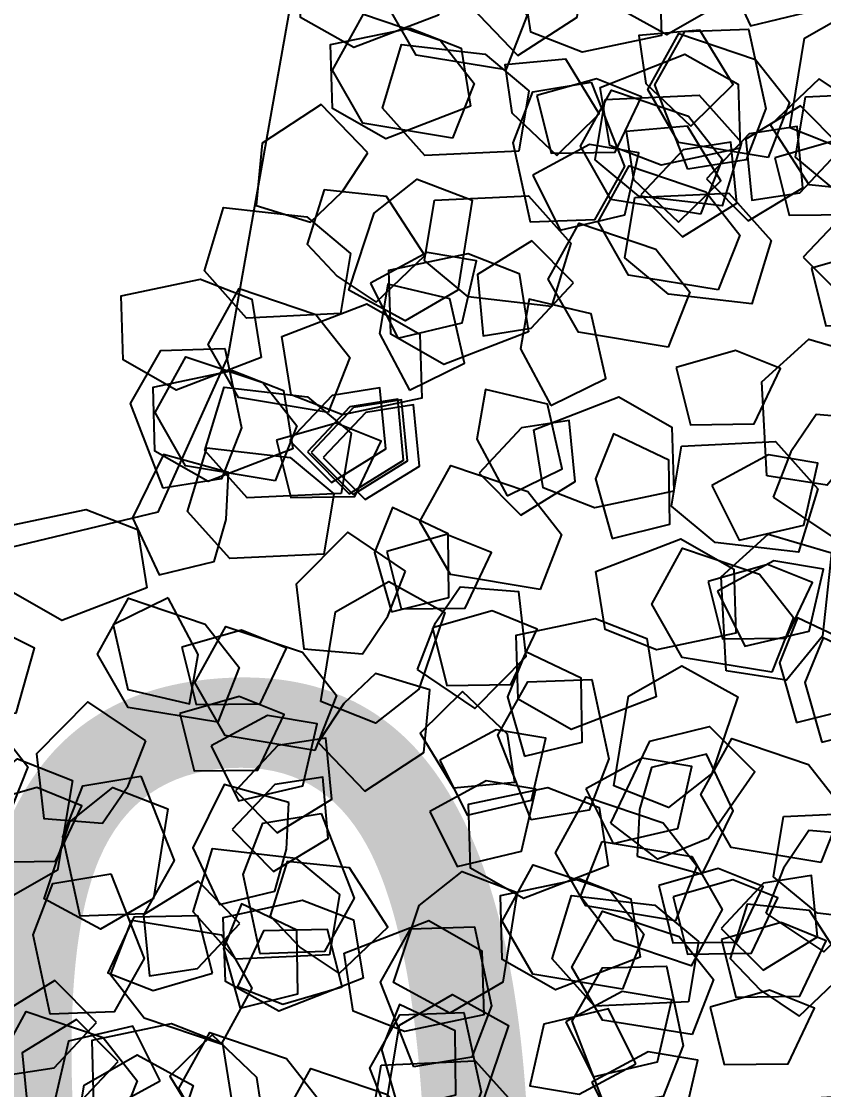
# Model space of a CAD drawing. Header units: metres. Extents: x 1851758 to 1852050, y 5187822 to 5188223.
# Drawn here: x 1851979.446 to 1851979.999, y 5187900.703 to 5187901.439 of the extents above; entities that cross this region are included whole.
import ezdxf

# ---------------------------------------------------------------- set-up
doc = ezdxf.new("R2010")
doc.units = ezdxf.units.M
doc.header["$LTSCALE"] = 2.5
doc.header["$PDMODE"] = 35
doc.header["$PDSIZE"] = 0.03
doc.layers.get('Defpoints').update_dxf_attribs({"linetype": 'CONTINUOUS'})
for name, color, linetype in [('PRO_DEMOL_VEG', 94, 'CONTINUOUS'), ('PRO_IMPLANTATION_MAISON_COT', 140, 'CONTINUOUS'), ('PRO_VOI_VEG', 81, 'CONTINUOUS')]:
    doc.layers.add(name, color=color, linetype=linetype)
doc.styles.add('Ecriture', font='NEWSGOTN.TTF')
doc.dimstyles.new('Voirie', dxfattribs={"dimtxt": 0.6, "dimasz": 0.6, "dimexe": 0.18, "dimexo": 0.0625, "dimgap": 0, "dimtad": 0, "dimzin": 0, "dimdsep": 46, "dimtxsty": 'Ecriture', "dimcen": 0.04, "dimclrd": 256, "dimclre": 256, "dimclrt": 256, "dimaunit": 2, "dimadec": 3, "dimazin": 0, "dimtfac": 1, "dimtofl": 0, "dimtmove": 0, "dimatfit": 0, "dimfxl": 0, "dimtolj": 1, "dimtzin": 0, "dimlwd": -1, "dimarcsym": 0})

# ---------------------------------------------------------------- blocks, each defined once
blk = doc.blocks.new('arbuste fleurs jaunes')
at = {"layer": 'PRO_VOI_VEG', "color": 76}
blk.add_lwpolyline([(0.778, 0.8825), (0.1965, 0.7192), (-0.0387, 0.7127), (-0.3001, 1.0327)], dxfattribs=at)
at = {"layer": 'PRO_VOI_VEG', "color": 67}
for points in [[(-0.3727, 0.7679), (-0.2813, 0.7839), (-0.2799, 0.881), (-0.3466, 0.9362), (-0.4075, 0.8868), (-0.3974, 0.8274)], [(-0.5135, 0.7153), (-0.5488, 0.8354), (-0.501, 0.905), (-0.413, 0.9002), (-0.3992, 0.7893), (-0.4325, 0.7214)], [(-0.5135, 0.7153), (-0.5488, 0.8354), (-0.501, 0.905), (-0.413, 0.9002), (-0.3992, 0.7893), (-0.4325, 0.7214)], [(-0.139, 0.6811), (-0.2304, 0.7667), (-0.2246, 0.8508), (-0.1463, 0.8915), (-0.0781, 0.803), (-0.0723, 0.7276)], [(0.2152, 0.6773), (0.1238, 0.7629), (0.1296, 0.847), (0.2079, 0.8876), (0.2761, 0.7991), (0.2819, 0.7237)], [(0.7465, 0.6623), (0.6552, 0.7479), (0.6609, 0.832), (0.7392, 0.8726), (0.8074, 0.7841), (0.8132, 0.7087)], [(0.121, 0.583), (0.0296, 0.6686), (0.0354, 0.7528), (0.1137, 0.7934), (0.1819, 0.7049), (0.1877, 0.6295)], [(0.0707, 0.586), (0.0355, 0.7062), (0.0832, 0.7757), (0.1712, 0.7709), (0.185, 0.6601), (0.1517, 0.5921)], [(0.6524, 0.5681), (0.561, 0.6536), (0.5668, 0.7378), (0.6451, 0.7784), (0.7132, 0.6899), (0.719, 0.6145)], [(0.6021, 0.571), (0.5668, 0.6912), (0.6145, 0.7607), (0.7026, 0.7559), (0.7164, 0.6451), (0.6831, 0.5771)], [(0.1872, 0.5611), (0.152, 0.6812), (0.1997, 0.7507), (0.2878, 0.746), (0.3015, 0.6351), (0.2682, 0.5672)], [(0.7186, 0.5461), (0.6833, 0.6662), (0.731, 0.7358), (0.8191, 0.731), (0.8329, 0.6201), (0.7996, 0.5522)], [(-0.2634, 0.5125), (-0.2987, 0.6326), (-0.251, 0.7022), (-0.1629, 0.6974), (-0.1491, 0.5866), (-0.1824, 0.5186)], [(0.3529, 0.5677), (0.4397, 0.5351), (0.4903, 0.618), (0.4608, 0.6994), (0.3833, 0.6879), (0.3619, 0.6315)], [(0.3529, 0.5677), (0.4397, 0.5351), (0.4903, 0.618), (0.4608, 0.6994), (0.3833, 0.6879), (0.3619, 0.6315)], [(0.1292, 0.592), (0.1021, 0.515), (0.1764, 0.4676), (0.2486, 0.5116), (0.2105, 0.5664)], [(-0.8377, 0.3916), (-0.8729, 0.5118), (-0.8252, 0.5813), (-0.7371, 0.5765), (-0.7233, 0.4657), (-0.7566, 0.3977)], [(0.8474, 0.5838), (0.9388, 0.4983), (0.933, 0.4141), (0.8547, 0.3735), (0.7865, 0.462), (0.7807, 0.5374)], [(0.1258, 0.5631), (0.0987, 0.4861), (0.173, 0.4387), (0.2452, 0.4827), (0.2072, 0.5376)], [(0.4075, 0.3607), (0.3161, 0.4463), (0.3219, 0.5304), (0.4002, 0.5711), (0.4683, 0.4826), (0.4742, 0.4072)], [(0.1273, 0.558), (0.1002, 0.481), (0.1745, 0.4336), (0.2468, 0.4776), (0.2087, 0.5325)], [(0.6431, 0.4314), (0.72, 0.4039), (0.7678, 0.4779), (0.7243, 0.5504), (0.6692, 0.5127)], [(0.1282, 0.5401), (0.1011, 0.4631), (0.1754, 0.4157), (0.2476, 0.4597), (0.2096, 0.5145)], [(-0.5603, 0.5002), (-0.5251, 0.3801), (-0.5728, 0.3106), (-0.6609, 0.3154), (-0.6746, 0.4262), (-0.6413, 0.4941)], [(-0.7259, 0.2675), (-0.8172, 0.3531), (-0.8114, 0.4372), (-0.7332, 0.4778), (-0.665, 0.3894), (-0.6592, 0.3139)], [(-0.3378, 0.4493), (-0.3649, 0.3722), (-0.2906, 0.3249), (-0.2183, 0.3688), (-0.2564, 0.4237)], [(-0.3378, 0.4493), (-0.3649, 0.3722), (-0.2906, 0.3249), (-0.2183, 0.3688), (-0.2564, 0.4237)], [(-0.0224, 0.363), (0.0298, 0.3002), (0.1085, 0.3396), (0.1079, 0.4242), (0.0413, 0.4197)], [(0.6563, 0.2178), (0.6211, 0.3379), (0.6688, 0.4074), (0.7569, 0.4027), (0.7707, 0.2918), (0.7374, 0.2239)], [(0.6563, 0.2178), (0.6211, 0.3379), (0.6688, 0.4074), (0.7569, 0.4027), (0.7707, 0.2918), (0.7374, 0.2239)], [(0.7597, 0.2827), (0.8366, 0.2552), (0.8844, 0.3292), (0.8409, 0.4017), (0.7858, 0.364)], [(-0.6047, 0.313), (-0.5525, 0.2502), (-0.4738, 0.2896), (-0.4744, 0.3742), (-0.541, 0.3697)], [(-0.2286, 0.3757), (-0.2607, 0.2887), (-0.1774, 0.2387), (-0.0962, 0.2687), (-0.1083, 0.3461), (-0.1648, 0.3672)], [(0.0944, 0.1921), (0.0592, 0.3122), (0.1069, 0.3818), (0.195, 0.377), (0.2088, 0.2661), (0.1755, 0.1982)], [(-0.6547, 0.3321), (-0.7315, 0.3597), (-0.7794, 0.2857), (-0.7358, 0.2132), (-0.6807, 0.2509)], [(0.6332, 0.2405), (0.71, 0.213), (0.7579, 0.287), (0.7144, 0.3595), (0.6593, 0.3218)], [(-0.7538, 0.1513), (-0.7891, 0.2714), (-0.7414, 0.341), (-0.6533, 0.3362), (-0.6395, 0.2254), (-0.6728, 0.1574)], [(-0.5026, 0.2112), (-0.4158, 0.1785), (-0.3652, 0.2615), (-0.3947, 0.3429), (-0.4722, 0.3313), (-0.4936, 0.275)], [(-0.5026, 0.2112), (-0.4158, 0.1785), (-0.3652, 0.2615), (-0.3947, 0.3429), (-0.4722, 0.3313), (-0.4936, 0.275)], [(0.573, 0.1506), (0.5377, 0.2707), (0.5854, 0.3403), (0.6735, 0.3355), (0.6873, 0.2246), (0.654, 0.1567)], [(0.7045, 0.2604), (0.7895, 0.3523), (0.8736, 0.3471), (0.9147, 0.2691), (0.8267, 0.2003), (0.7513, 0.194)], [(0.7045, 0.2604), (0.7895, 0.3523), (0.8736, 0.3471), (0.9147, 0.2691), (0.8267, 0.2003), (0.7513, 0.194)], [(0.2024, 0.3376), (0.1753, 0.2606), (0.2496, 0.2132), (0.3218, 0.2572), (0.2838, 0.3121)], [(0.2024, 0.3376), (0.1753, 0.2606), (0.2496, 0.2132), (0.3218, 0.2572), (0.2838, 0.3121)], [(0.6445, 0.3037), (0.6175, 0.2267), (0.6917, 0.1794), (0.764, 0.2233), (0.7259, 0.2782)], [(0.6445, 0.3037), (0.6175, 0.2267), (0.6917, 0.1794), (0.764, 0.2233), (0.7259, 0.2782)], [(-0.0787, 0.227), (-0.1556, 0.2545), (-0.2034, 0.1805), (-0.1599, 0.108), (-0.1048, 0.1457)], [(-0.4742, 0.2173), (-0.3828, 0.1317), (-0.3886, 0.0476), (-0.4669, 0.007), (-0.5351, 0.0954), (-0.5409, 0.1709)], [(-0.7378, 0.0045), (-0.773, 0.1247), (-0.7253, 0.1942), (-0.6372, 0.1894), (-0.6234, 0.0786), (-0.6567, 0.0106)], [(0.0308, -0.0162), (-0.0606, 0.0694), (-0.0548, 0.1535), (0.0235, 0.1941), (0.0916, 0.1056), (0.0974, 0.0302)], [(0.2012, 0.1331), (0.2534, 0.0703), (0.3322, 0.1097), (0.3315, 0.1943), (0.2649, 0.1898)], [(-0.1218, 0.1112), (-0.0696, 0.0485), (0.0092, 0.0879), (0.0085, 0.1725), (-0.0581, 0.168)], [(-0.5735, 0.0627), (-0.4885, 0.1547), (-0.4044, 0.1494), (-0.3633, 0.0714), (-0.4513, 0.0026), (-0.5267, -0.0037)], [(-0.2075, -0.0582), (-0.2989, 0.0273), (-0.2931, 0.1115), (-0.2148, 0.1521), (-0.1467, 0.0636), (-0.1408, -0.0118)], [(-0.1966, 0.0652), (-0.1116, 0.1572), (-0.0275, 0.1519), (0.0137, 0.0739), (-0.0744, 0.0051), (-0.1498, -0.0012)], [(-0.6864, 0.0243), (-0.6014, 0.1162), (-0.5172, 0.111), (-0.4761, 0.033), (-0.5641, -0.0358), (-0.6395, -0.0421)], [(0.6645, 0.0646), (0.6374, -0.0124), (0.7117, -0.0598), (0.7839, -0.0158), (0.7459, 0.039)], [(0.6645, 0.0646), (0.6374, -0.0124), (0.7117, -0.0598), (0.7839, -0.0158), (0.7459, 0.039)], [(-0.3017, -0.1525), (-0.3931, -0.0669), (-0.3873, 0.0172), (-0.309, 0.0579), (-0.2408, -0.0306), (-0.235, -0.106)], [(-0.352, -0.1495), (-0.3873, -0.0294), (-0.3396, 0.0402), (-0.2515, 0.0354), (-0.2377, -0.0754), (-0.271, -0.1434)], [(-0.2355, -0.1744), (-0.2707, -0.0543), (-0.223, 0.0152), (-0.135, 0.0105), (-0.1212, -0.1004), (-0.1545, -0.1683)], [(-0.1813, -0.036), (-0.1461, -0.1561), (-0.1938, -0.2256), (-0.2819, -0.2208), (-0.2957, -0.11), (-0.2624, -0.0421)], [(-0.1783, -0.0882), (-0.1617, -0.1795), (-0.0645, -0.1803), (-0.0099, -0.1132), (-0.0596, -0.0527), (-0.119, -0.0632)], [(-0.0761, -0.32), (-0.1113, -0.1998), (-0.0636, -0.1303), (0.0244, -0.1351), (0.0382, -0.2459), (0.0049, -0.3139)], [(0.0832, -0.2056), (0.1354, -0.2684), (0.2142, -0.229), (0.2136, -0.1444), (0.1469, -0.1489)], [(0.0739, -0.2491), (0.1261, -0.3119), (0.2049, -0.2725), (0.2042, -0.1879), (0.1376, -0.1924)], [(-0.2175, -0.2358), (-0.2445, -0.3128), (-0.1703, -0.3602), (-0.098, -0.3162), (-0.1361, -0.2614)], [(-0.2175, -0.2358), (-0.2445, -0.3128), (-0.1703, -0.3602), (-0.098, -0.3162), (-0.1361, -0.2614)], [(-0.2798, -0.3852), (-0.193, -0.4178), (-0.1424, -0.3348), (-0.1719, -0.2535), (-0.2494, -0.265), (-0.2708, -0.3214)]]:
    blk.add_lwpolyline(points, close=True, dxfattribs=at)
at = {"layer": 'PRO_VOI_VEG', "color": 88}
for points in [[(-0.0057, 0.7202), (0.0799, 0.8116), (0.164, 0.8058), (0.2046, 0.7275), (0.1161, 0.6593), (0.0407, 0.6535)], [(0.7534, 0.4184), (0.8454, 0.3334), (0.8401, 0.2492), (0.7621, 0.2081), (0.6934, 0.2961), (0.6871, 0.3715)], [(0.817, 0.159), (0.9371, 0.1942), (1.0067, 0.1465), (1.0019, 0.0585), (0.8911, 0.0447), (0.8231, 0.078)], [(0.8953, 0.1519), (0.8086, 0.1845), (0.758, 0.1015), (0.7874, 0.0201), (0.8649, 0.0317), (0.8864, 0.0881)], [(0.1306, -0.145), (0.0953, -0.0249), (0.143, 0.0447), (0.2311, 0.0399), (0.2449, -0.071), (0.2116, -0.1389)], [(-0.153, -0.0359), (-0.0278, -0.0352), (0.0258, -0.1003), (-0.0031, -0.1836), (-0.1134, -0.1663), (-0.1695, -0.1155)], [(0.3489, -0.0417), (0.3353, -0.1367), (0.4305, -0.1694), (0.5062, -0.1214), (0.4772, -0.0456), (0.4154, -0.0365)]]:
    blk.add_lwpolyline(points, close=True, dxfattribs=at)
at = {"layer": 'PRO_VOI_VEG'}
for points in [[(0.3173, 0.6048), (0.2555, 0.7188), (0.2888, 0.7996), (0.379, 0.8138), (0.417, 0.7046), (0.398, 0.6285)], [(0.0945, 0.4963), (0.0327, 0.6103), (0.066, 0.6911), (0.1562, 0.7054), (0.1942, 0.5961), (0.1752, 0.5201)], [(0.0087, 0.4813), (-0.053, 0.5953), (-0.0198, 0.6761), (0.0705, 0.6904), (0.1085, 0.5811), (0.0895, 0.5051)], [(0.6258, 0.4813), (0.5641, 0.5953), (0.5973, 0.6761), (0.6876, 0.6904), (0.7256, 0.5811), (0.7066, 0.5051)], [(0.2634, 0.4736), (0.3299, 0.4213), (0.4012, 0.4783), (0.3822, 0.5638), (0.3157, 0.5448)], [(0.5141, 0.5564), (0.5758, 0.4423), (0.5426, 0.3616), (0.4524, 0.3473), (0.4144, 0.4566), (0.4334, 0.5326)], [(-0.485, 0.2344), (-0.5467, 0.3484), (-0.5135, 0.4292), (-0.4232, 0.4434), (-0.3852, 0.3341), (-0.4042, 0.2581)], [(0.7414, 0.4048), (0.8031, 0.2908), (0.7699, 0.21), (0.6796, 0.1958), (0.6416, 0.305), (0.6606, 0.3811)], [(0.1911, 0.2892), (0.2576, 0.237), (0.3288, 0.294), (0.3098, 0.3795), (0.2434, 0.3605)], [(0.3293, 0.2892), (0.3958, 0.237), (0.467, 0.294), (0.448, 0.3795), (0.3815, 0.3605)], [(0.6375, 0.3094), (0.6993, 0.1954), (0.666, 0.1146), (0.5758, 0.1004), (0.5378, 0.2097), (0.5568, 0.2857)], [(-0.0787, 0.2967), (-0.0924, 0.2017), (0.0028, 0.169), (0.0786, 0.217), (0.0496, 0.2928), (-0.0123, 0.3019)], [(0.8648, 0.1579), (0.9265, 0.0439), (0.8933, -0.0369), (0.803, -0.0512), (0.765, 0.0581), (0.784, 0.1341)], [(0.1051, -0.0873), (0.2188, -0.0249), (0.2998, -0.0576), (0.3146, -0.1477), (0.2056, -0.1864), (0.1294, -0.1679)], [(0.1986, -0.0291), (0.1468, -0.0959), (0.2042, -0.1668), (0.2896, -0.1473), (0.2702, -0.0809)], [(-0.3283, -0.2392), (-0.39, -0.1252), (-0.3567, -0.0444), (-0.2665, -0.0302), (-0.2285, -0.1394), (-0.2475, -0.2155)], [(-0.4268, -0.099), (-0.4786, -0.1658), (-0.4211, -0.2367), (-0.3357, -0.2172), (-0.3552, -0.1508)], [(-0.0413, -0.2462), (0.0205, -0.3602), (-0.0128, -0.441), (-0.103, -0.4553), (-0.141, -0.346), (-0.122, -0.2699)]]:
    blk.add_lwpolyline(points, close=True, dxfattribs=at)
at = {"layer": 'PRO_VOI_VEG', "color": 2}
for points in [[(0.5332, 0.6673), (0.5653, 0.7543), (0.482, 0.8043), (0.4008, 0.7743), (0.4128, 0.6969), (0.4694, 0.6758)], [(0.0528, 0.6487), (0.0362, 0.7399), (-0.061, 0.7407), (-0.1157, 0.6736), (-0.066, 0.6131), (-0.0066, 0.6236)], [(-0.3295, 0.5907), (-0.3158, 0.6858), (-0.4111, 0.7184), (-0.4868, 0.6704), (-0.4578, 0.5946), (-0.396, 0.5855)], [(0.2536, 0.6638), (0.345, 0.5782), (0.3392, 0.4941), (0.2609, 0.4535), (0.1928, 0.5419), (0.1869, 0.6174)], [(-0.4009, 0.5225), (-0.5208, 0.4865), (-0.5906, 0.5338), (-0.5864, 0.6219), (-0.4756, 0.6364), (-0.4075, 0.6035)], [(-0.3763, 0.5755), (-0.4612, 0.4836), (-0.5454, 0.4889), (-0.5865, 0.5669), (-0.4985, 0.6356), (-0.4231, 0.6419)], [(-0.5157, 0.5539), (-0.6007, 0.462), (-0.6849, 0.4673), (-0.726, 0.5453), (-0.6379, 0.614), (-0.5625, 0.6203)], [(0.5368, 0.5094), (0.4169, 0.4734), (0.347, 0.5206), (0.3512, 0.6087), (0.462, 0.6232), (0.5301, 0.5904)], [(-0.7088, 0.4827), (-0.6817, 0.5598), (-0.756, 0.6071), (-0.8282, 0.5632), (-0.7902, 0.5083)], [(-0.2401, 0.375), (-0.2754, 0.4951), (-0.2277, 0.5647), (-0.1396, 0.5599), (-0.1258, 0.449), (-0.1591, 0.3811)], [(-0.7438, 0.4325), (-0.7168, 0.5096), (-0.791, 0.5569), (-0.8633, 0.5129), (-0.8252, 0.4581)], [(-0.743, 0.3687), (-0.6912, 0.4356), (-0.7487, 0.5064), (-0.8341, 0.4869), (-0.8146, 0.4205)], [(-0.578, 0.3686), (-0.5155, 0.4212), (-0.5555, 0.4997), (-0.6401, 0.4985), (-0.6351, 0.4319)], [(-0.4997, 0.3644), (-0.4726, 0.4415), (-0.5469, 0.4888), (-0.6191, 0.4449), (-0.581, 0.39)], [(0.0365, 0.3699), (0.0502, 0.465), (-0.0451, 0.4976), (-0.1208, 0.4497), (-0.0918, 0.3738), (-0.03, 0.3647)], [(0.7548, 0.4328), (0.6698, 0.3409), (0.5856, 0.3461), (0.5445, 0.4241), (0.6325, 0.4929), (0.7079, 0.4992)], [(-0.9139, 0.4255), (-0.7937, 0.4607), (-0.7242, 0.413), (-0.729, 0.325), (-0.8398, 0.3112), (-0.9078, 0.3445)], [(-0.3203, 0.3759), (-0.3368, 0.4672), (-0.434, 0.468), (-0.4887, 0.4009), (-0.439, 0.3403), (-0.3796, 0.3509)], [(0.4949, 0.3342), (0.5219, 0.4113), (0.4477, 0.4586), (0.3754, 0.4146), (0.4135, 0.3598)], [(1.0482, 0.3549), (0.9281, 0.3197), (0.8586, 0.3674), (0.8633, 0.4554), (0.9742, 0.4692), (1.0421, 0.4359)], [(-0.3149, 0.3294), (-0.3999, 0.2375), (-0.4841, 0.2427), (-0.5252, 0.3208), (-0.4372, 0.3895), (-0.3618, 0.3958)], [(0.4721, 0.1783), (0.4368, 0.2984), (0.4845, 0.3679), (0.5726, 0.3631), (0.5864, 0.2523), (0.5531, 0.1844)], [(0.7672, 0.1682), (0.732, 0.2883), (0.7797, 0.3579), (0.8677, 0.3531), (0.8815, 0.2423), (0.8482, 0.1743)], [(-0.5173, 0.1994), (-0.4549, 0.252), (-0.4948, 0.3305), (-0.5794, 0.3293), (-0.5744, 0.2627)], [(1.0884, 0.2436), (1.0719, 0.3348), (0.9747, 0.3356), (0.92, 0.2686), (0.9697, 0.208), (1.0291, 0.2185)], [(0.2891, 0.2954), (0.3805, 0.2098), (0.3747, 0.1257), (0.2964, 0.0851), (0.2282, 0.1736), (0.2224, 0.249)], [(0.8237, 0.0821), (0.8508, 0.1591), (0.7765, 0.2065), (0.7043, 0.1625), (0.7424, 0.1077)], [(-0.2955, 0.039), (-0.4154, 0.003), (-0.4852, 0.0502), (-0.481, 0.1383), (-0.3702, 0.1528), (-0.3021, 0.1199)], [(0.1504, 0.1335), (0.2417, 0.0479), (0.236, -0.0362), (0.1577, -0.0768), (0.0895, 0.0116), (0.0837, 0.0871)], [(-0.591, 0.1042), (-0.5292, -0.0098), (-0.5625, -0.0906), (-0.6527, -0.1049), (-0.6907, 0.0044), (-0.6717, 0.0804)], [(-0.6351, 0.0564), (-0.5829, -0.0063), (-0.5041, 0.0331), (-0.5047, 0.1177), (-0.5713, 0.1132)], [(0.3572, 0.1027), (0.419, -0.0113), (0.3857, -0.0921), (0.2955, -0.1063), (0.2575, 0.003), (0.2765, 0.079)], [(-0.4368, -0.2109), (-0.3849, -0.1441), (-0.4424, -0.0732), (-0.5278, -0.0927), (-0.5084, -0.1591)]]:
    blk.add_lwpolyline(points, close=True, dxfattribs=at)
at = {"layer": 'PRO_VOI_VEG', "color": 76}
for points in [[(-0.4228, 0.6576), (-0.5429, 0.6224), (-0.6125, 0.6701), (-0.6077, 0.7582), (-0.4968, 0.7719), (-0.4289, 0.7386)], [(-0.5096, 0.7613), (-0.5724, 0.7091), (-0.533, 0.6303), (-0.4484, 0.631), (-0.4529, 0.6976)], [(-0.2753, 0.5648), (-0.3381, 0.5126), (-0.2986, 0.4338), (-0.2141, 0.4345), (-0.2186, 0.5011)], [(0.7054, 0.4919), (0.6426, 0.4397), (0.6821, 0.3609), (0.7666, 0.3616), (0.7621, 0.4282)], [(-0.176, 0.3971), (-0.0559, 0.4323), (0.0136, 0.3846), (0.0089, 0.2966), (-0.102, 0.2828), (-0.1699, 0.3161)], [(0.0498, 0.4049), (-0.0129, 0.3527), (0.0265, 0.2739), (0.1111, 0.2745), (0.1066, 0.3411)], [(-0.0176, 0.3024), (-0.0804, 0.2502), (-0.0409, 0.1714), (0.0436, 0.1721), (0.0391, 0.2387)], [(0.4516, 0.1565), (0.3889, 0.1043), (0.4283, 0.0255), (0.5129, 0.0262), (0.5084, 0.0928)], [(0.7708, 0.1596), (0.708, 0.1074), (0.7474, 0.0286), (0.832, 0.0292), (0.8275, 0.0958)], [(-0.6504, 0.0702), (-0.5303, 0.1055), (-0.4607, 0.0578), (-0.4655, -0.0303), (-0.5764, -0.0441), (-0.6443, -0.0108)], [(0.6558, 0.0477), (0.5931, -0.0045), (0.6325, -0.0832), (0.7171, -0.0826), (0.7126, -0.016)], [(-0.105, -0.017), (0.0151, 0.0182), (0.0846, -0.0295), (0.0798, -0.1176), (-0.031, -0.1314), (-0.0989, -0.0981)], [(0.2051, -0.0116), (0.1423, -0.0638), (0.1817, -0.1426), (0.2663, -0.1419), (0.2618, -0.0753)], [(-0.2017, -0.1325), (-0.2645, -0.1847), (-0.225, -0.2635), (-0.1405, -0.2628), (-0.145, -0.1962)], [(-0.207, -0.1573), (-0.2698, -0.2095), (-0.2303, -0.2883), (-0.1458, -0.2876), (-0.1503, -0.221)], [(-0.3219, -0.2691), (-0.3847, -0.3213), (-0.3453, -0.4001), (-0.2607, -0.3995), (-0.2652, -0.3328)]]:
    blk.add_lwpolyline(points, close=True, dxfattribs=at)
at = {"layer": 'PRO_VOI_VEG', "color": 52}
for points in [[(-0.1388, 0.6484), (-0.2053, 0.7007), (-0.2765, 0.6437), (-0.2576, 0.5582), (-0.1911, 0.5772)], [(0.3731, 0.586), (0.3213, 0.5192), (0.3787, 0.4483), (0.4642, 0.4678), (0.4447, 0.5342)], [(-0.2968, 0.5063), (-0.3486, 0.4395), (-0.2911, 0.3686), (-0.2057, 0.3882), (-0.2251, 0.4545)], [(0.6044, 0.4493), (0.5526, 0.3824), (0.61, 0.3116), (0.6954, 0.3311), (0.676, 0.3975)], [(-0.1775, 0.2139), (-0.2293, 0.1471), (-0.1719, 0.0763), (-0.0865, 0.0958), (-0.1059, 0.1622)], [(-0.2471, 0.1959), (-0.2989, 0.1291), (-0.2414, 0.0582), (-0.156, 0.0778), (-0.1754, 0.1442)], [(0.3267, 0.0412), (0.2749, -0.0256), (0.3323, -0.0965), (0.4177, -0.0769), (0.3983, -0.0106)], [(0.3714, -0.021), (0.4851, 0.0415), (0.566, 0.0088), (0.5809, -0.0814), (0.4718, -0.1201), (0.3957, -0.1016)], [(-0.1253, 0.0158), (-0.1771, -0.051), (-0.1196, -0.1219), (-0.0342, -0.1023), (-0.0537, -0.0359)], [(-0.486, -0.1673), (-0.5378, -0.2342), (-0.4804, -0.305), (-0.395, -0.2855), (-0.4144, -0.2191)], [(-0.1717, -0.282), (-0.1854, -0.3771), (-0.0902, -0.4098), (-0.0144, -0.3618), (-0.0434, -0.286), (-0.1053, -0.2769)]]:
    blk.add_lwpolyline(points, close=True, dxfattribs=at)
at = {"layer": 'PRO_VOI_VEG', "color": 55}
for points in [[(0.7763, 0.6266), (0.7437, 0.5398), (0.8267, 0.4892), (0.908, 0.5187), (0.8965, 0.5962), (0.8401, 0.6176)], [(0.122, 0.6084), (0.0593, 0.5562), (0.0987, 0.4775), (0.1833, 0.4781), (0.1788, 0.5447)], [(-0.1916, 0.6019), (-0.2544, 0.5497), (-0.215, 0.4709), (-0.1304, 0.4716), (-0.1349, 0.5382)], [(-0.3878, 0.4304), (-0.4153, 0.3535), (-0.3413, 0.3057), (-0.2688, 0.3492), (-0.3065, 0.4043)], [(-0.4937, 0.1785), (-0.5856, 0.2635), (-0.5804, 0.3476), (-0.5023, 0.3888), (-0.4336, 0.3007), (-0.4273, 0.2253)], [(0.704, 0.2316), (0.6764, 0.1548), (0.7504, 0.1069), (0.8229, 0.1504), (0.7852, 0.2055)], [(-0.3666, -0.2635), (-0.4026, -0.1436), (-0.3553, -0.0738), (-0.2672, -0.078), (-0.2527, -0.1887), (-0.2856, -0.2569)], [(-0.5074, -0.1978), (-0.4219, -0.1064), (-0.3377, -0.1122), (-0.2971, -0.1905), (-0.3856, -0.2586), (-0.461, -0.2645)], [(-0.2313, -0.2429), (-0.294, -0.2951), (-0.2546, -0.3738), (-0.17, -0.3732), (-0.1745, -0.3066)]]:
    blk.add_lwpolyline(points, close=True, dxfattribs=at)
blk = doc.blocks.new('*D78')
at = {"layer": 'Defpoints', "color": 0}
for p in [(1851980.71844, 5187900.74077), (1851980.78825, 5187899.57183), (1851975.79714, 5187899.27377)]:
    blk.add_point(p, dxfattribs=at)
at = {"layer": 'PRO_IMPLANTATION_MAISON_COT', "lineweight": -2}
for p, q in [((1851980.78452, 5187899.63422), (1851980.70771, 5187900.92045)), ((1851975.79341, 5187899.33616), (1851975.7166, 5187900.62239))]:
    blk.add_line(p, q, dxfattribs=at)
at = {"layer": 'PRO_IMPLANTATION_MAISON_COT'}
for p, q in [((1851980.11951, 5187900.70501), (1851979.87005, 5187900.69011)), ((1851976.32626, 5187900.47848), (1851978.22289, 5187900.59174))]:
    blk.add_line(p, q, dxfattribs=at)
for points in [[(1851980.11355, 5187900.80483), (1851980.12547, 5187900.60518), (1851980.71844, 5187900.74077)], [(1851976.3203, 5187900.5783), (1851976.33223, 5187900.37866), (1851975.72733, 5187900.44271)]]:
    blk.add_solid(points, dxfattribs=at)
at = {"layer": 'PRO_IMPLANTATION_MAISON_COT', "insert": (1851979.04647, 5187900.64093), "char_height": 0.6, "attachment_point": 5, "rotation": 3.41755, "style": 'Ecriture'}
blk.add_mtext('\\A1;5.00', dxfattribs=at)

msp = doc.modelspace()

# ---------------------------------------------------------------- hatches: boundary and pattern name
at = {"layer": 'PRO_DEMOL_VEG'}
h = msp.add_hatch(dxfattribs=at)
h.set_pattern_fill('HAIE', color=256, scale=2)
h.set_pattern_definition([(109.29004622, (1.40212, 0.00743), (-12.0000000007511, 34.0000000006025), [0.120678, -42.2585622]), (161.565051177, (0.8664, 1.825), (-2, 3e-12), [0.12626, -6.19829532034]), (106.927513064, (0.7466, 1.865), (-7.9999999999298, 26.0000000000091), [0.13692, -47.9463411206]), (111.250505507, (0.87204, 0), (-3.9999999999793, 10.000000000016), [0.17299, -38.4534258316]), (28.4429286244, (0.6042, 1.1642), (21.9999999999061, 11.9999999999674), [0.15552, -54.4338562558]), (83.659808254, (0.587, 1.0104), (-6e-13, 2.000000000001), [0.15476, -17.9560102763]), (28.072486936, (1.6701, 1.9105), (26.0000000000715, 14.0000000000657), [0.096834, -33.903166]), (69.4439547804, (1.7556, 0.09288), (2.000000000005, 6.000000000008), [0.0974, -16.99060749064]), (122.905242923, (1.784, 0.18408), (-4.0000000000002, 5.9999999999974), [0.1153, -40.3816134626]), (135, (1.8809, 0.3607), (-2, 2e-16), [0.072554, -2.75587312474]), (156.250505507, (1.9892, 1.5972), (-31.9999999999192, 14.0000000000532), [0.15574, -54.470261135]), (45, (1.767, 1.58), (2e-16, 2), [0.112844, -2.71558312474]), (48.3664606634, (1.784, 1.2952), (14.0000000000367, 16.0000000000245), [0.06856, -24.0146291576]), (34.6951535312, (1.7954, 0.942), (19.999999999926, 13.9999999999313), [0.0901, -31.5326766016]), (128.290163192, (1.1, 1.9276), (-7.9999999999536, 10.0000000000289), [0.09224, -48.3226337476]), (72.2553283749, (1.3052, 0.8222), (14.0000000000259, 43.9999999999674), [0.14956, -52.3480589936]), (115.346175942, (1.3508, 0.9646), (-2.000000000007, 4.0000000000052), [0.11984, -41.9277520832]), (115.016893478, (1.6076, 0.5318), (-1.9999999999916, 4.0000000000005), [0.17592, -32.9299707144]), (41.1859251657, (1.5618, 0.4918), (2.000000000007, 2.000000000006), [0.06054, -21.1997516254]), (63.434948823, (1.4877, 0.2809), (8e-13, 2), [0.038226, -4.433909955]), (131.185925166, (0.9746, 0.355), (-2.000000000016, 1.999999999997), [0.12114, -21.1391516254]), (159.44395478, (1.08862, 0.56006), (-5.999999999994, 2.000000000047), [0.097404, -16.99060349064]), (19.7988763545, (0.7466, 0.7652), (21.9999999999151, 7.9999999999585), [0.06678, -53.0745410224]), (116.565051177, (1.0089, 1.147), (-2, 2), [0.038226, -4.433909955]), (45, (1.2425, 1.318), (2e-16, 2), [0.04837, -2.78005712474]), (56.309932474, (1.4819, 1.1584), (2, 4), [0.041158, -7.1699445509]), (131.185925166, (1.2882, 1.6656), (-2.000000000016, 1.999999999997), [0.06062, -21.1996716254]), (0, (0.7, 1.5), (0, 2), [0.1, -1.9]), (146.309932474, (0.10246, 0.2126), (-4, 2), [0.12314, -7.0879625509]), (143.130102354, (0.2222, 0.91336), (-5.99999999999, 4.000000000016), [0.142448, -9.857552]), (36.3843518158, (0, 0.91912), (7.9999999999989, 5.9999999999914), [0.134434, -47.0672608848]), (136.73570459, (0.10819, 1.33496), (-32.0000000003288, 29.9999999991823), [0.133152, -46.55731812]), (25.7099537808, (0.188, 1.7966), (3.9999999999984, 1.9999999999983), [0.18352, -59.749776255]), (127.405356631, (0.3418, 0.315), (-19.9999999998006, 26.0000000001243), [0.122, -42.679869118]), (45, (0.359, 0.0188), (2e-16, 2), [0.056422, -2.77200512474]), (153.434948823, (0.4274, 0.7823), (-2, -3e-12), [0.05087, -4.421265955]), (167.471192291, (0.4958, 0.2808), (-10.000000000008, 1.999999999975), [0.15776, -18.2813289146]), (45, (0.4, 1.3), (2e-16, 2), [0.141422, -2.68700512474])])
edge = h.paths.add_edge_path()
edge.add_line((1851974.49266, 5187887.98287), (1851978.83456, 5187888.24557))
edge.add_arc((1851937.38527, 5187915.33026), 49.51388, 326.837728, 333.426148)
edge.add_arc((1851969.92445, 5187898.31779), 12.81858, 336.372162, 356.863934)
edge.add_arc((1851963.75904, 5187897.84828), 18.96621, 359.299858, 371.04169)
edge.add_arc((1851978.70508, 5187900.35034), 3.83925, 17.12351, 45.16573)
edge.add_line((1851981.41198, 5187903.07295), (1851977.35933, 5187895.33384))
edge.add_line((1851977.35933, 5187895.33384), (1851974.49266, 5187887.98287))

# ---------------------------------------------------------------- block references
at = {"layer": 'PRO_VOI_VEG', "xscale": 0.4999999999999998, "yscale": 0.4999999999999998, "rotation": 64.22023932462537}
msp.add_blockref('arbuste fleurs jaunes', (1851979.86946, 5187900.96362), dxfattribs=at)

# ---------------------------------------------------------------- dimensions: what is measured, and where the dimension line sits
at = {"layer": 'PRO_IMPLANTATION_MAISON_COT'}
dim = msp.add_linear_dim(base=(1851980.71844, 5187900.74077), p1=(1851975.79714, 5187899.27377), p2=(1851980.78825, 5187899.57183), angle=3.41755, dimstyle='Voirie', dxfattribs=at)
dim.commit()
dim.dimension.update_dxf_attribs({"geometry": '*D78', "text_midpoint": (1851979.04647, 5187900.64093), "dimtype": 161})

doc.saveas('drawing.dxf')
